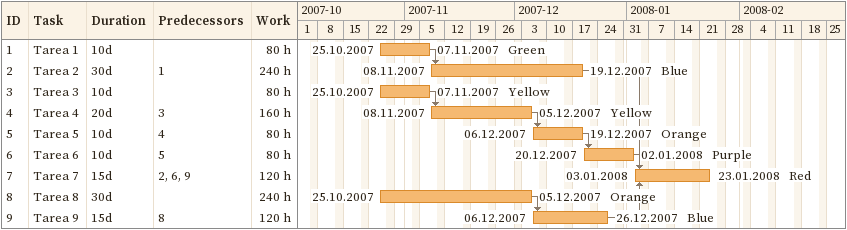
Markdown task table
| ID | Task | Duration | Start | Finish | Predecessors | Resources | Work (h) |
|---|---|---|---|---|---|---|---|
| 1 | Tarea 1 | 10d | 2007-10-25 | 2007-11-07 |  | Green | 80 |
| 2 | Tarea 2 | 30d | 2007-11-08 | 2007-12-19 | 1 | Blue | 240 |
| 3 | Tarea 3 | 10d | 2007-10-25 | 2007-11-07 |  | Yellow | 80 |
| 4 | Tarea 4 | 20d | 2007-11-08 | 2007-12-05 | 3 | Yellow | 160 |
| 5 | Tarea 5 | 10d | 2007-12-06 | 2007-12-19 | 4 | Orange | 80 |
| 6 | Tarea 6 | 10d | 2007-12-20 | 2008-01-02 | 5 | Purple | 80 |
| 7 | Tarea 7 | 15d | 2008-01-03 | 2008-01-23 | 2, 6, 9 | Red | 120 |
| 8 | Tarea 8 | 30d | 2007-10-25 | 2007-12-05 |  | Orange | 240 |
| 9 | Tarea 9 | 15d | 2007-12-06 | 2007-12-26 | 8 | Blue | 120 |
